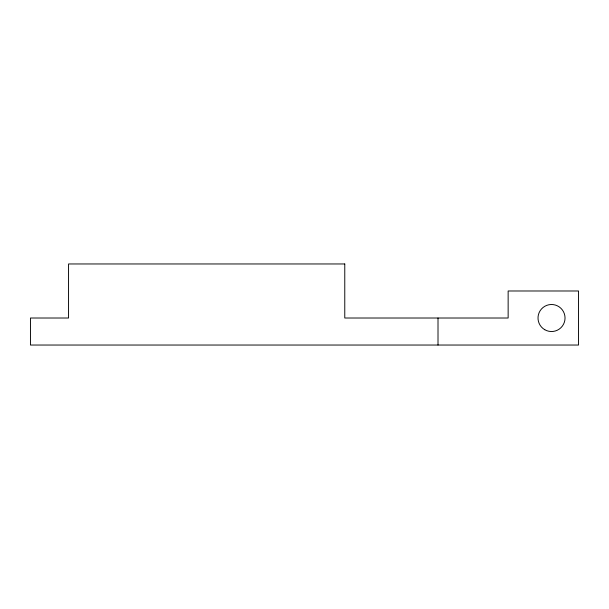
<?xml version="1.0" encoding="UTF-8"?>
<svg xmlns="http://www.w3.org/2000/svg" width="609" height="609" viewBox="0 0 609 609"><rect width="100%" height="100%" fill="white"/><g stroke="black" fill="none" stroke-linecap="round" stroke-linejoin="round"><path stroke-width="0.91" d="M438.008 318.012L438.008 345.037M344.77 263.963L68.558 263.963L68.558 318.012L30.45 318.012L30.45 345.037L578.55 345.037L578.55 290.988L508.142 290.988L508.142 318.012L344.77 318.012L344.77 263.963M544.766 329.713A13.512 13.512 0 0 0 565.038 318.012A13.512 13.512 0 0 0 544.766 306.312A13.512 13.512 0 0 0 544.766 329.713"/></g></svg>
